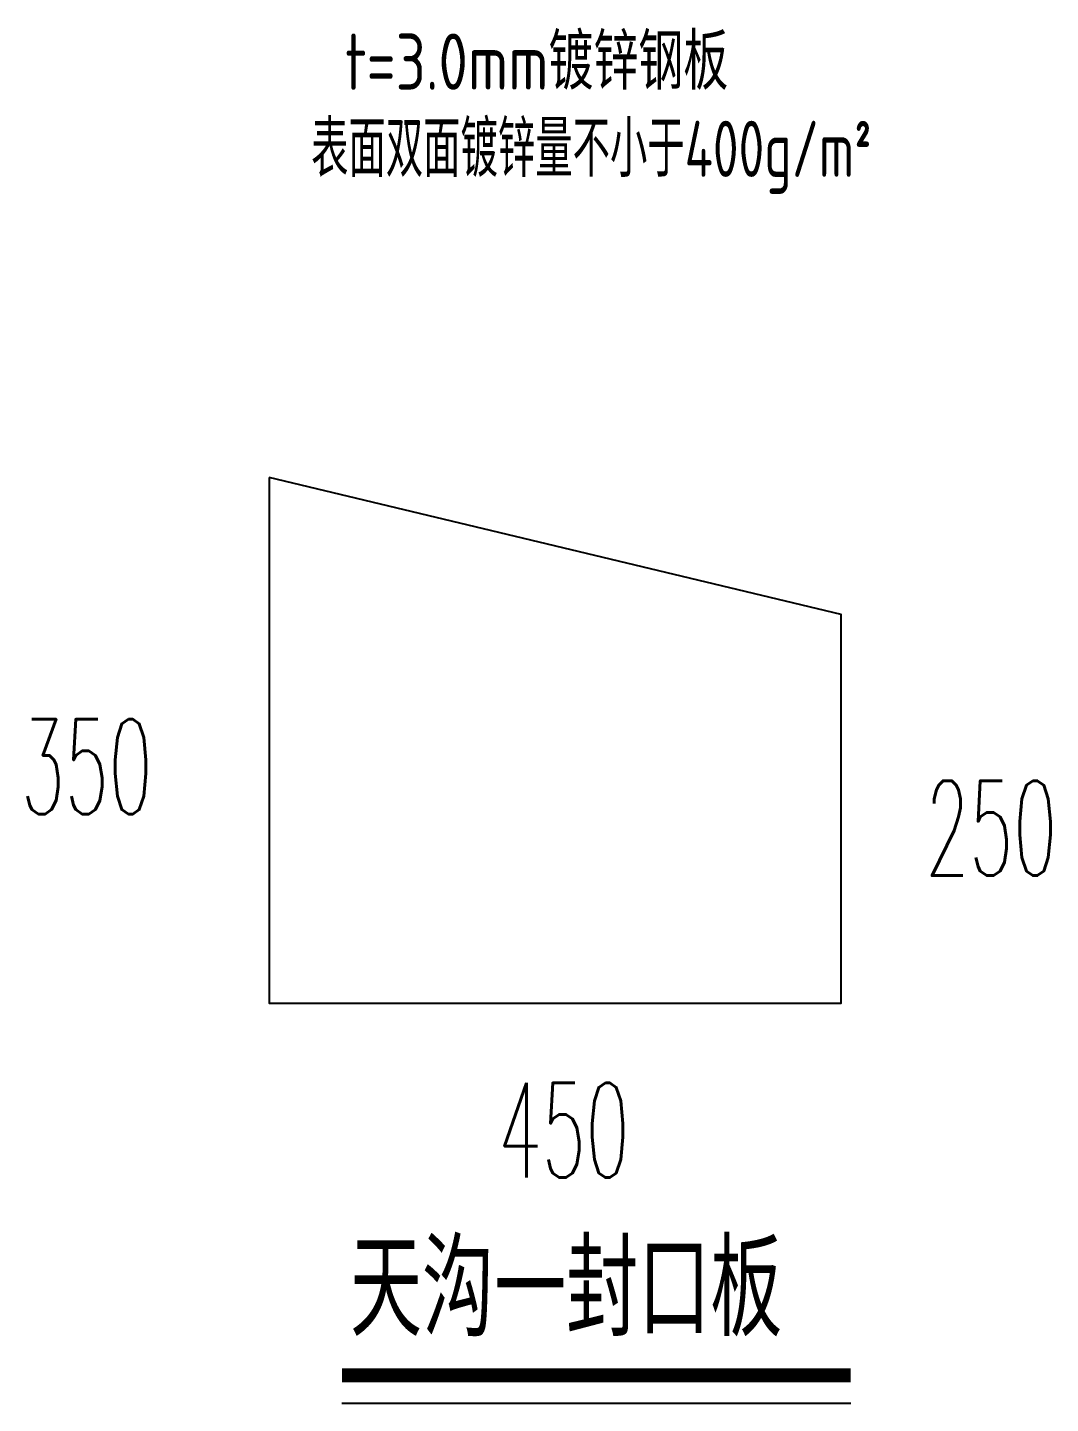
# Model space of a CAD drawing. Extents: x 69728788 to 150676229, y 15322671 to 43663798.
# Drawn here: x 75241262 to 75254211, y 20364970 to 20382389 of the extents above; entities that cross this region are included whole.
import ezdxf

# ---------------------------------------------------------------- set-up
doc = ezdxf.new("R2010")
doc.units = 0
doc.header["$LTSCALE"] = 1000
doc.header["$MEASUREMENT"] = 0
doc.layers.get('0').update_dxf_attribs({"linetype": 'CONTINUOUS'})
for name, color, linetype in [('PUB_TEXT', 7, 'CONTINUOUS'), ('TC', 151, 'CONTINUOUS'), ('构件号', 1, 'CONTINUOUS')]:
    doc.layers.add(name, color=color, linetype=linetype)
doc.styles.add('_HZTXT', font='tssdeng.shx', dxfattribs={"width": 0.8, "bigfont": 'tssdchn.shx'})
doc.styles.add('DIM_FONT', font='SIMPLEX.shx', dxfattribs={"width": 0.8})
doc.styles.add('TSSD_Dimension', font='Tssdeng.shx', dxfattribs={"width": 0.7, "bigfont": 'hztxt.shx'})
doc.styles.add('TSSD_Rein', font='atssdeng.shx', dxfattribs={"width": 0.7, "bigfont": 'atssdchn.shx'})

msp = doc.modelspace()

# ---------------------------------------------------------------- linework, layer by layer
msp.add_line((75251685.3, 20364969.7), (75245243.1, 20364969.7))
msp.add_lwpolyline([(75244321.4, 20376691.5), (75244321.4, 20370036.4), (75251560, 20370036.4), (75251560, 20374956.8), (75244321.4, 20376691.5)])
at = {"layer": '构件号', "color": 7, "const_width": 180.9, "elevation": 1.5}
msp.add_lwpolyline([(75251683, 20365326.2), (75245243.3, 20365326.2)], dxfattribs=at)

# ---------------------------------------------------------------- texts
at = {"layer": 'PUB_TEXT'}
for s, style, width, p in [('t=3.0mm镀锌钢板', 'TSSD_Dimension', 0.8, (75245278.5, 20381601.6)), ('表面双面镀锌量不小于400g/m%%1402%%141', 'TSSD_Rein', 0.7, (75244852.1, 20380497.9))]:
    msp.add_text(s, height=711.093, dxfattribs=dict(at, style=style, width=width)).set_placement(p)
at = {"layer": 'TC', "color": 7}
for s, style, width, p in [('350', 'DIM_FONT', 0.539583, (75241179, 20372431.5, 2627.3)), ('250', 'DIM_FONT', 0.539583, (75252629.7, 20371653.1, 2627.3)), ('450', 'DIM_FONT', 0.539583, (75247217.2, 20367828.8, 2627.3)), ('天沟一封口板', '_HZTXT', 0.8, (75245344.9, 20365821.4, 2627.3))]:
    msp.add_text(s, height=1199.97, dxfattribs=dict(at, style=style, width=width)).set_placement(p)

doc.saveas('drawing.dxf')
